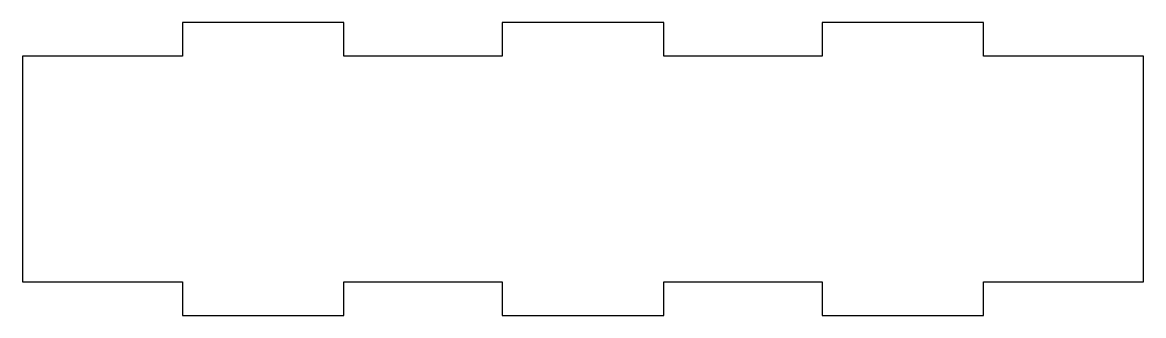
# Model space of a CAD drawing. Header units: millimetres. Extents: x 3 to 103, y 73 to 99.
import ezdxf

# ---------------------------------------------------------------- set-up
doc = ezdxf.new("R2010")
doc.units = ezdxf.units.MM
doc.layers.get('0').update_dxf_attribs({"linetype": 'CONTINUOUS'})

msp = doc.modelspace()

# ---------------------------------------------------------------- linework, layer by layer
msp.add_lwpolyline([(31.65, 96.07), (31.65, 99.07), (17.21, 99.07), (17.21, 96.07), (2.93, 96.07), (2.93, 75.92), (17.21, 75.92), (17.21, 72.92), (31.65, 72.92), (31.65, 75.92), (45.78, 75.92), (45.78, 72.92), (60.22, 72.92), (60.22, 75.92), (74.35, 75.92), (74.35, 72.92), (88.79, 72.92), (88.79, 75.92), (103.08, 75.92), (103.08, 96.07), (88.79, 96.07), (88.79, 99.07), (74.35, 99.07), (74.35, 96.07), (60.22, 96.07), (60.22, 99.07), (45.78, 99.07), (45.78, 96.07)], close=True)

doc.saveas('drawing.dxf')
